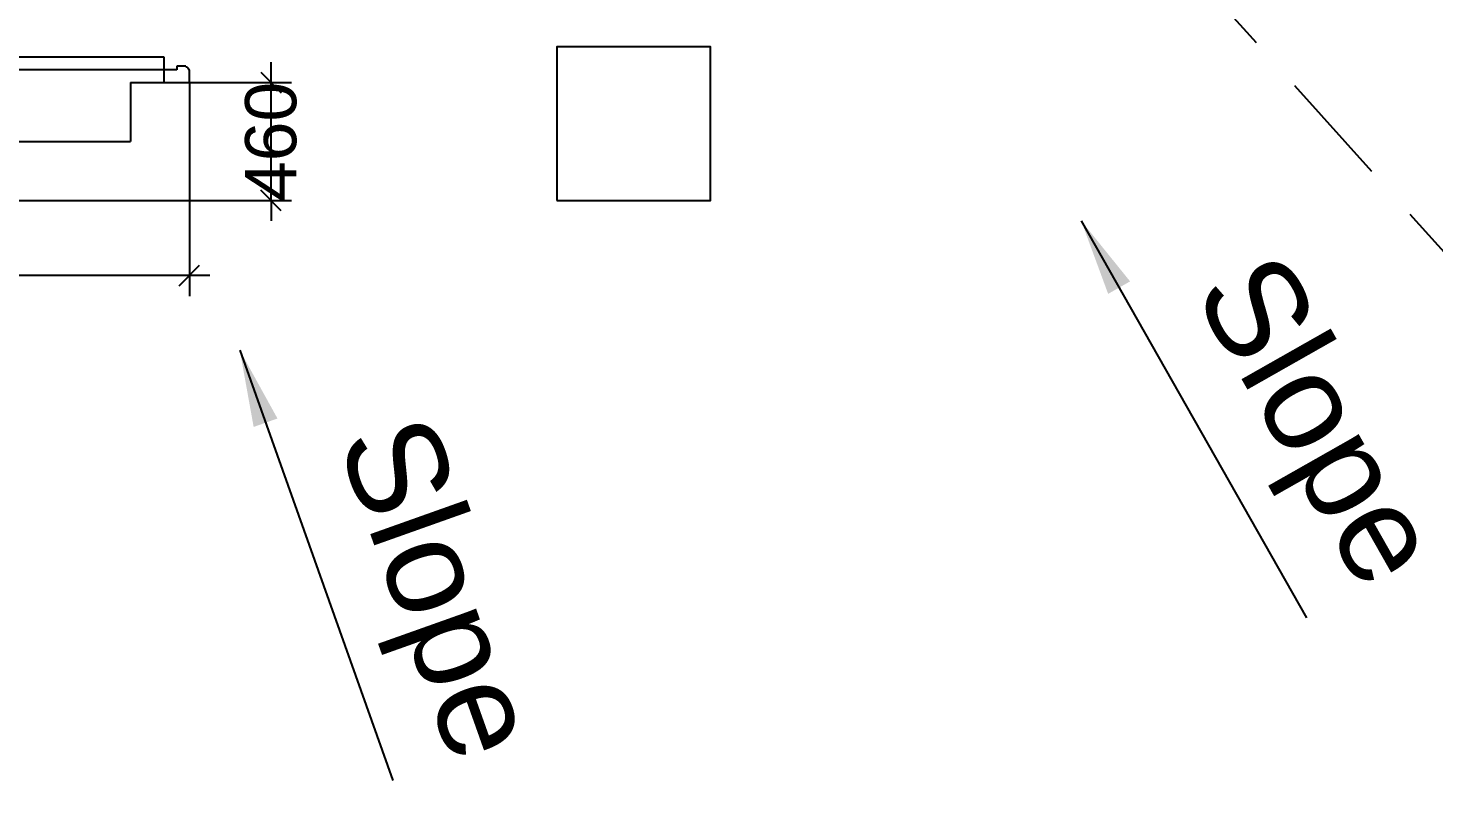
# Model space of a CAD drawing. Extents: x 7897917 to 8423973, y -6487334 to -6173396.
# Drawn here: x 8271492 to 8276981, y -6371284 to -6368279 of the extents above; entities that cross this region are included whole.
import ezdxf

# ---------------------------------------------------------------- set-up
doc = ezdxf.new("R2010")
doc.units = 0
doc.header["$LTSCALE"] = 600
doc.header["$MEASUREMENT"] = 0
doc.header["$PDMODE"] = 35
doc.linetypes.add('HIDDEN', pattern=[0.375, 0.25, -0.125])
doc.layers.get('0').update_dxf_attribs({"linetype": 'CONTINUOUS'})
doc.layers.get('Defpoints').update_dxf_attribs({"linetype": 'CONTINUOUS'})
for name, color, linetype in [('A-text', 7, 'CONTINUOUS'), ('DOOR', 32, 'CONTINUOUS'), ('LA-column', 3, 'CONTINUOUS'), ('Valley', 7, 'CONTINUOUS'), ('Walls', 7, 'CONTINUOUS'), ('Working Dim', 5, 'CONTINUOUS')]:
    doc.layers.add(name, color=color, linetype=linetype)
doc.styles.add('ari', font='arial.ttf')
doc.styles.add('ARIAL', font='arial.ttf')
doc.styles.add('ROMANS', font='romans.shx')
doc.dimstyles.new('int. dim', dxfattribs={"dimtxt": 450, "dimasz": 80, "dimexe": 80, "dimexo": 0, "dimgap": 70, "dimtad": 0, "dimdec": 0, "dimzin": 12, "dimdsep": 46, "dimtxsty": 'ari', "dimblk": 'OBLIQUE', "dimcen": 2, "dimdle": 80, "dimclrd": 256, "dimclre": 256, "dimclrt": 6, "dimadec": 0, "dimazin": 0, "dimtfac": 1, "dimtdec": 0, "dimtix": 1, "dimtmove": 2, "dimatfit": 3, "dimfxl": 1, "dimtolj": 1, "dimtzin": 0, "dimlwd": -1, "dimlwe": -1, "dimarcsym": 0})
doc.dimstyles.new('MM', dxfattribs={"dimscale": 0, "dimtxt": 200, "dimasz": 150, "dimexe": 40, "dimexo": 50, "dimgap": 50, "dimtad": 1, "dimdec": 0, "dimzin": 0, "dimdsep": 46, "dimtxsty": 'ROMANS', "dimblk": 'OBLIQUE', "dimcen": 0.09, "dimdle": 40, "dimclrd": 5, "dimclre": 5, "dimclrt": 6, "dimadec": 0, "dimazin": 0, "dimtfac": 1, "dimtdec": 0, "dimtofl": 0, "dimtmove": 0, "dimatfit": 3, "dimfxl": 1, "dimfrac": 2, "dimtolj": 1, "dimtzin": 0, "dimarcsym": 0})

# ---------------------------------------------------------------- blocks, each defined once
blk = doc.blocks.new('1000')
at = {"layer": 'DOOR'}
for p, q in [((0, -100), (0, 0)), ((0, 0), (49.7, 0)), ((49.7, 0), (49.7, -2.2)), ((63.2, -49.5), (49.7, -49.5)), ((49.7, -49.5), (49.7, -100)), ((63.2, -13.5), (61, -13.5)), ((63.2, -13.5), (63.2, -49.5)), ((836.8, -13.5), (836.8, -49.5)), ((836.8, -13.5), (839, -13.5)), ((836.8, -49.5), (850.3, -49.5)), ((850.3, 0), (850.3, -2.2)), ((900, 0), (850.3, 0)), ((850.3, -49.5), (850.3, -100)), ((900, -100), (900, 0)), ((49.7, -100), (0, -100)), ((49.7, -100), (49.7, -900.6)), ((100.2, -100), (49.7, -100)), ((100.2, -900.6), (100.2, -100)), ((850.3, -100), (900, -100)), ((49.7, -900.6), (100.2, -900.6))]:
    blk.add_line(p, q, dxfattribs=at)
for centre, major_axis, start_param, end_param in [((49.7, -13.5), (-7.95, 7.95), 3.926991, 5.497787), ((850.3, -13.5), (7.95, 7.95), 0.785398, 2.356194)]:
    blk.add_ellipse(centre, major_axis=major_axis, ratio=1, start_param=start_param, end_param=end_param, dxfattribs=at)
at = {"layer": 'DOOR', "color": 145}
blk.add_ellipse((64.3, -115.3), major_axis=(-519.7, 589.8), ratio=1, start_param=2.464943, end_param=4.009476, dxfattribs=at)
blk = doc.blocks.new('_Oblique')
at = {"color": 0, "linetype": 'ByBlock', "lineweight": -2}
blk.add_line((-0.5, -0.5), (0.5, 0.5), dxfattribs=at)
blk = doc.blocks.new('*D2724')
at = {"layer": 'Defpoints', "color": 0, "transparency": 16777216}
for p in [(8272123.2, -6368491.3, 2.9), (8272440.8, -6368491.3), (8272122.1, -6368951.7, 2.9)]:
    blk.add_point(p, dxfattribs=at)
at = {"layer": 'Working Dim', "transparency": 16777216}
for p, q in [((8272440.8, -6368491.3), (8272440.8, -6368411.3)), ((8272123.2, -6368491.3), (8272520.8, -6368491.3)), ((8272440.8, -6368951.7), (8272440.8, -6368491.3)), ((8272122.1, -6368951.7), (8272520.8, -6368951.7)), ((8272440.8, -6368951.7), (8272440.8, -6369031.7))]:
    blk.add_line(p, q, dxfattribs=at)
at = {"layer": 'Working Dim', "transparency": 16777216, "xscale": 80, "yscale": 80, "zscale": 80}
for p, rotation in [((8272440.8, -6368491.3), 270), ((8272440.8, -6368951.7), 90)]:
    blk.add_blockref('_Oblique', p, dxfattribs=dict(at, rotation=rotation))
at = {"layer": 'Working Dim', "color": 6, "transparency": 16777216, "insert": (8272440.8, -6368721.5), "char_height": 200, "attachment_point": 5, "rotation": 90, "style": 'ari'}
blk.add_mtext('\\A1;460', dxfattribs=at)
blk = doc.blocks.new('*D2759')
at = {"layer": 'Defpoints', "color": 0, "transparency": 16777216}
for p in [(8270009.8, -6368951.7, 4.6), (8272122.1, -6368951.7), (8272122.1, -6369245)]:
    blk.add_point(p, dxfattribs=at)
at = {"layer": 'Working Dim', "transparency": 16777216}
for p, q in [((8270009.8, -6368951.7), (8270009.8, -6369325)), ((8272122.1, -6368951.7), (8272122.1, -6369325)), ((8269929.8, -6369245), (8270694.8, -6369245)), ((8272202.1, -6369245), (8271437, -6369245))]:
    blk.add_line(p, q, dxfattribs=at)
at = {"layer": 'Working Dim', "transparency": 16777216, "xscale": 80, "yscale": 80, "zscale": 80, "rotation": 180}
blk.add_blockref('_Oblique', (8270009.8, -6369245), dxfattribs=at)
at = {"layer": 'Working Dim', "transparency": 16777216, "xscale": 80, "yscale": 80, "zscale": 80}
blk.add_blockref('_Oblique', (8272122.1, -6369245), dxfattribs=at)
at = {"layer": 'Working Dim', "color": 6, "transparency": 16777216, "insert": (8271065.9, -6369245), "char_height": 200, "attachment_point": 5, "style": 'ari'}
blk.add_mtext('\\A1;2115', dxfattribs=at)

msp = doc.modelspace()

# ---------------------------------------------------------------- linework, layer by layer
at = {"layer": 'LA-column', "color": 8, "elevation": 17.053}
msp.add_lwpolyline([(8273557.302, -6368951.684), (8274157.302, -6368951.684), (8274157.302, -6368351.684), (8273557.302, -6368351.684)], close=True, dxfattribs=at)
at = {"layer": 'Valley', "linetype": 'HIDDEN', "ltscale": 3, "elevation": 2.894}
msp.add_lwpolyline([(8271492.348, -6378666.726), (8278992.301, -6371351.729), (8272122.062, -6363692.03)], dxfattribs=at)
at = {"layer": 'Walls'}
for p, q in [((8271892.062, -6368491.343, 2.894), (8271892.062, -6368721.285, 2.894)), ((8272122.062, -6368491.343, 2.894), (8272122.062, -6368951.75, 2.894))]:
    msp.add_line(p, q, dxfattribs=at)
at = {"layer": 'Walls', "linetype": 'Continuous'}
for p, q in [((8271892.062, -6368491.343, 2.894), (8272123.17, -6368491.343, 2.894)), ((8270009.805, -6368721.39, 2.894), (8271892.062, -6368721.39, 2.894)), ((8270009.805, -6368951.75, 2.894), (8272122.062, -6368951.75, 2.894))]:
    msp.add_line(p, q, dxfattribs=at)

# ---------------------------------------------------------------- block references
at = {"layer": 'DOOR', "linetype": 'Continuous', "xscale": -1, "rotation": 269.9999869799519}
msp.add_blockref('1000', (8272122.054, -6368491.343, 2.894), dxfattribs=at)

# ---------------------------------------------------------------- texts
at = {"layer": 'A-text', "color": 0, "lineweight": 15, "style": 'ARIAL'}
for rotation, p in [(299.563408, (8276037.747, -6369310.272, 2.894)), (289.571306, (8272697.607, -6369886.953, 2.894))]:
    msp.add_text('Slope', height=380.16, rotation=rotation, dxfattribs=at).set_placement(p)

# ---------------------------------------------------------------- dimensions: what is measured, and where the dimension line sits
at = {"layer": 'Working Dim', "color": 7}
dim = msp.add_linear_dim(base=(8272440.76, -6368491.343), p1=(8272122.062, -6368951.75, 2.894), p2=(8272123.17, -6368491.343, 2.894), angle=90, dimstyle='int. dim', override={"dimtxt": 200, "dimarcsym": 1}, dxfattribs=at)
dim.commit()
dim.dimension.update_dxf_attribs({"geometry": '*D2724', "text_midpoint": (8272440.76, -6368721.546)})
dim = msp.add_linear_dim(base=(8272122.062, -6369245.019), p1=(8270009.805, -6368951.684, 4.635), p2=(8272122.062, -6368951.75), text='2115', dimstyle='int. dim', override={"dimtxt": 200, "dimarcsym": 1}, dxfattribs=at)
dim.commit()
dim.dimension.update_dxf_attribs({"geometry": '*D2759', "text_midpoint": (8271065.933, -6369245.019)})

# ---------------------------------------------------------------- leaders
at = {"layer": 'A-text', "color": 0, "lineweight": 15}
for points in [[(8275604.09, -6369031.18, 2.894), (8276483.675, -6370581.834, 2.894)], [(8272318.954, -6369536.85, 2.894), (8272916.139, -6371216.601, 2.894)]]:
    msp.add_leader(points, dimstyle='MM', override={"dimscale": 1, "dimasz": 300, "dimtad": 0}, dxfattribs=at)

doc.saveas('drawing.dxf')
